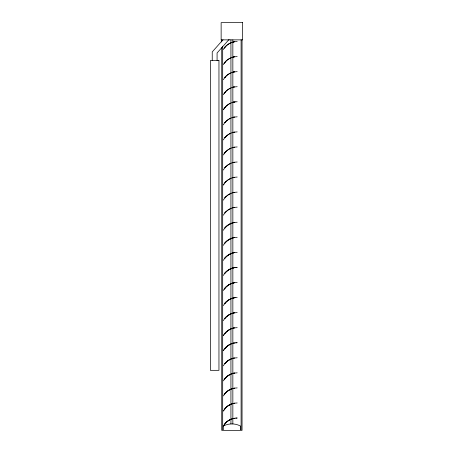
<?xml version="1.0" encoding="UTF-8"?>
<svg xmlns="http://www.w3.org/2000/svg" width="453" height="453" viewBox="0 0 453 453"><rect width="100%" height="100%" fill="white"/><g stroke="black" fill="none" stroke-linecap="round" stroke-linejoin="round"><path stroke-width="0.68" d="M223.289 49.541L224.909 47.237L224.048 48.352M223.289 64.603L225.854 61.268M223.289 79.666L225.854 76.325L224.909 77.361A16.019 16.019 0 0 1 234.388 71.88L233.029 72.186A16.042 16.042 0 0 1 234.399 71.88M223.289 94.722L225.854 91.387M223.289 124.841L224.909 122.542M223.289 139.903L224.909 137.599M223.289 154.966L225.854 151.625M223.289 170.022L224.909 167.718M224.048 183.895L223.289 185.084L224.909 182.78M223.289 200.147L224.909 197.842M223.289 215.203L224.909 212.899M223.289 230.266L224.909 227.961M223.289 245.328L224.909 243.023M223.289 260.384L224.909 258.08M223.289 275.447L224.909 273.142M223.289 290.503L225.854 287.168A15.974 15.974 0 0 1 233.023 283.029A16.042 16.042 0 0 1 234.399 282.717L237.196 282.474M223.289 305.565L225.854 302.23A15.974 15.974 0 0 1 233.023 298.091A16.042 16.042 0 0 1 234.399 297.78L235.786 297.604M223.289 320.628L224.909 318.323M224.048 334.495L223.289 335.684L224.909 333.38M224.048 349.557L223.289 350.747L224.909 348.442M223.289 365.809L224.909 363.504M223.289 380.865L225.854 377.53A15.974 15.974 0 0 1 233.023 373.391A16.042 16.042 0 0 1 234.399 373.079L237.196 372.836M223.289 395.928L225.854 392.587A15.974 15.974 0 0 1 233.023 388.453A16.042 16.042 0 0 1 234.399 388.142L237.196 387.898M224.048 63.414L224.909 62.299M224.048 93.533L224.909 92.418M224.909 107.48L223.289 109.785L225.854 106.444M224.048 153.777L224.909 152.661M224.048 289.314L224.909 288.199M224.048 379.676L224.909 378.561M224.048 394.739L224.909 393.623M223.023 39.751L212.231 51.908L212.231 60.515M229.116 39.411L217.078 52.973L217.078 60.515M237.196 41.512L234.399 41.761A16.042 16.042 0 0 0 233.029 42.061L234.394 41.767A16.019 16.019 0 0 0 224.903 47.237L225.854 46.206M237.196 116.812L234.399 117.061A16.042 16.042 0 0 0 233.029 117.361L234.394 117.067A16.019 16.019 0 0 0 224.903 122.537L225.854 121.506M237.196 131.874L234.399 132.123A16.042 16.042 0 0 0 233.029 132.423L234.394 132.123A16.019 16.019 0 0 0 224.903 137.599L225.854 136.568M237.196 161.993L234.399 162.242A16.042 16.042 0 0 0 233.029 162.542L234.394 162.248A16.019 16.019 0 0 0 224.903 167.718L225.854 166.687M237.196 177.055L234.399 177.299A16.042 16.042 0 0 0 233.029 177.604L234.394 177.304A16.019 16.019 0 0 0 224.903 182.78L225.854 181.749M237.196 192.112L234.399 192.361A16.042 16.042 0 0 0 233.029 192.661L234.394 192.366A16.019 16.019 0 0 0 224.903 197.842L225.854 196.806M234.388 207.423A16.019 16.019 0 0 0 224.903 212.899L225.854 211.868M224.909 227.961L225.854 226.925A15.974 15.974 0 0 1 233.023 222.791L234.394 222.485A16.019 16.019 0 0 0 224.903 227.961A16.042 16.042 0 0 1 230.407 223.737M233.029 237.848L234.394 237.548A16.019 16.019 0 0 0 224.903 243.018L225.854 241.987A15.974 15.974 0 0 1 233.023 237.848A16.042 16.042 0 0 1 234.399 237.536L237.196 237.293M233.029 252.904L234.394 252.604A16.019 16.019 0 0 0 224.903 258.08L225.854 257.049A15.974 15.974 0 0 1 233.023 252.91A16.042 16.042 0 0 1 234.399 252.598L237.196 252.355M233.029 267.966L234.394 267.666A16.019 16.019 0 0 0 224.903 273.142L225.854 272.106A15.974 15.974 0 0 1 233.023 267.972A16.042 16.042 0 0 1 234.399 267.661M224.909 303.261L225.854 302.23M233.029 313.148L234.394 312.847A16.019 16.019 0 0 0 224.903 318.323L225.854 317.287A15.974 15.974 0 0 1 233.023 313.148A16.042 16.042 0 0 1 234.399 312.842L237.196 312.593M233.029 328.204L234.394 327.91A16.019 16.019 0 0 0 224.903 333.38L225.854 332.349A15.974 15.974 0 0 1 233.023 328.21A16.042 16.042 0 0 1 234.399 327.898L237.196 327.655M225.854 347.411A15.974 15.974 0 0 1 233.023 343.272L234.394 342.966A16.019 16.019 0 0 0 224.903 348.442L226.885 346.466M237.196 357.774L234.399 358.023A16.042 16.042 0 0 0 233.029 358.323L234.394 358.029A16.019 16.019 0 0 0 224.903 363.499L225.854 362.468A15.974 15.974 0 0 1 233.023 358.329M225.854 407.649L223.289 410.984L225.854 407.649A15.974 15.974 0 0 1 233.023 403.51A16.042 16.042 0 0 1 234.399 403.198L237.196 402.955M225.854 422.711L223.289 426.047L223.289 430.35L240.498 430.35L240.498 426.047A18.29 18.29 0 0 0 223.289 426.047L225.854 422.711A15.974 15.974 0 0 1 233.023 418.572L234.394 418.266A16.019 16.019 0 0 0 224.903 423.742A16.042 16.042 0 0 1 230.407 419.523M235.786 101.817L234.399 101.999A16.042 16.042 0 0 0 233.029 102.299L234.394 102.004A16.019 16.019 0 0 0 224.903 107.48A16.042 16.042 0 0 1 230.407 103.256M233.029 102.304L234.399 101.999M234.394 207.429L233.029 207.723A16.042 16.042 0 0 1 234.399 207.417L237.196 207.174M233.029 283.029L234.394 282.729A16.019 16.019 0 0 0 224.903 288.199A16.042 16.042 0 0 1 230.407 283.98M233.029 298.085L234.394 297.785A16.019 16.019 0 0 0 224.903 303.261A16.042 16.042 0 0 1 230.407 299.042M234.399 373.085L233.029 373.385L234.394 373.085A16.019 16.019 0 0 0 224.903 378.561A16.042 16.042 0 0 1 230.407 374.342M233.029 388.448L234.394 388.147A16.019 16.019 0 0 0 224.903 393.623A16.042 16.042 0 0 1 230.407 389.399M233.029 403.51L234.394 403.21M234.399 71.88L237.196 71.631M234.399 267.661L237.208 267.412L235.786 267.48M235.786 342.779L237.196 342.717L234.399 342.961A16.042 16.042 0 0 0 233.029 343.266M235.786 418.085L237.196 418.017L234.399 418.266A16.042 16.042 0 0 0 233.029 418.566M237.196 56.574L234.399 56.818A16.042 16.042 0 0 0 233.029 57.123L234.394 56.823A16.019 16.019 0 0 0 224.903 62.299A16.042 16.042 0 0 1 230.407 58.075M237.196 86.693L234.399 86.942A16.042 16.042 0 0 0 233.029 87.242L234.394 86.942A16.019 16.019 0 0 0 224.903 92.418A16.042 16.042 0 0 1 230.407 88.199M235.792 101.812L237.196 101.755M237.196 146.936L234.399 147.18A16.042 16.042 0 0 0 233.029 147.48L234.394 147.185A16.019 16.019 0 0 0 224.903 152.661A16.042 16.042 0 0 1 230.407 148.437M237.196 222.236L234.399 222.48A16.042 16.042 0 0 0 233.029 222.785M235.792 297.598L237.196 297.536M242.055 39.864L242.055 430.35L241.098 430.35L241.098 39.864M232.848 39.864L232.848 423.985M230.934 39.864L230.934 423.985M222.689 46.229L222.689 430.35L221.732 430.35L221.732 47.644M221.732 39.864L221.732 41.982M230.407 404.461A16.042 16.042 0 0 0 224.909 408.68A16.019 16.019 0 0 1 234.388 403.204M224.909 363.499A16.042 16.042 0 0 1 230.407 359.28M224.909 348.442A16.042 16.042 0 0 1 230.407 344.218M224.909 333.38A16.042 16.042 0 0 1 230.407 329.161M224.909 318.317A16.042 16.042 0 0 1 230.407 314.099M224.909 273.142A16.042 16.042 0 0 1 230.407 268.918M224.909 258.08A16.042 16.042 0 0 1 230.407 253.861M224.909 243.018A16.042 16.042 0 0 1 230.407 238.799M224.909 212.899A16.042 16.042 0 0 1 230.407 208.68M224.909 197.836A16.042 16.042 0 0 1 230.407 193.618M224.909 182.78A16.042 16.042 0 0 1 230.407 178.556M224.909 167.718A16.042 16.042 0 0 1 230.407 163.499M224.909 137.599A16.042 16.042 0 0 1 230.407 133.38M224.909 122.537A16.042 16.042 0 0 1 230.407 118.318M224.909 47.237A16.042 16.042 0 0 1 230.407 43.018M224.909 77.355A16.042 16.042 0 0 1 230.407 73.137M242.649 22.65L221.138 22.65L221.138 39.864L242.649 39.864L242.649 22.65M218.958 60.515L210.351 60.515L210.351 370.328L218.958 370.328L218.958 60.515"/></g></svg>
